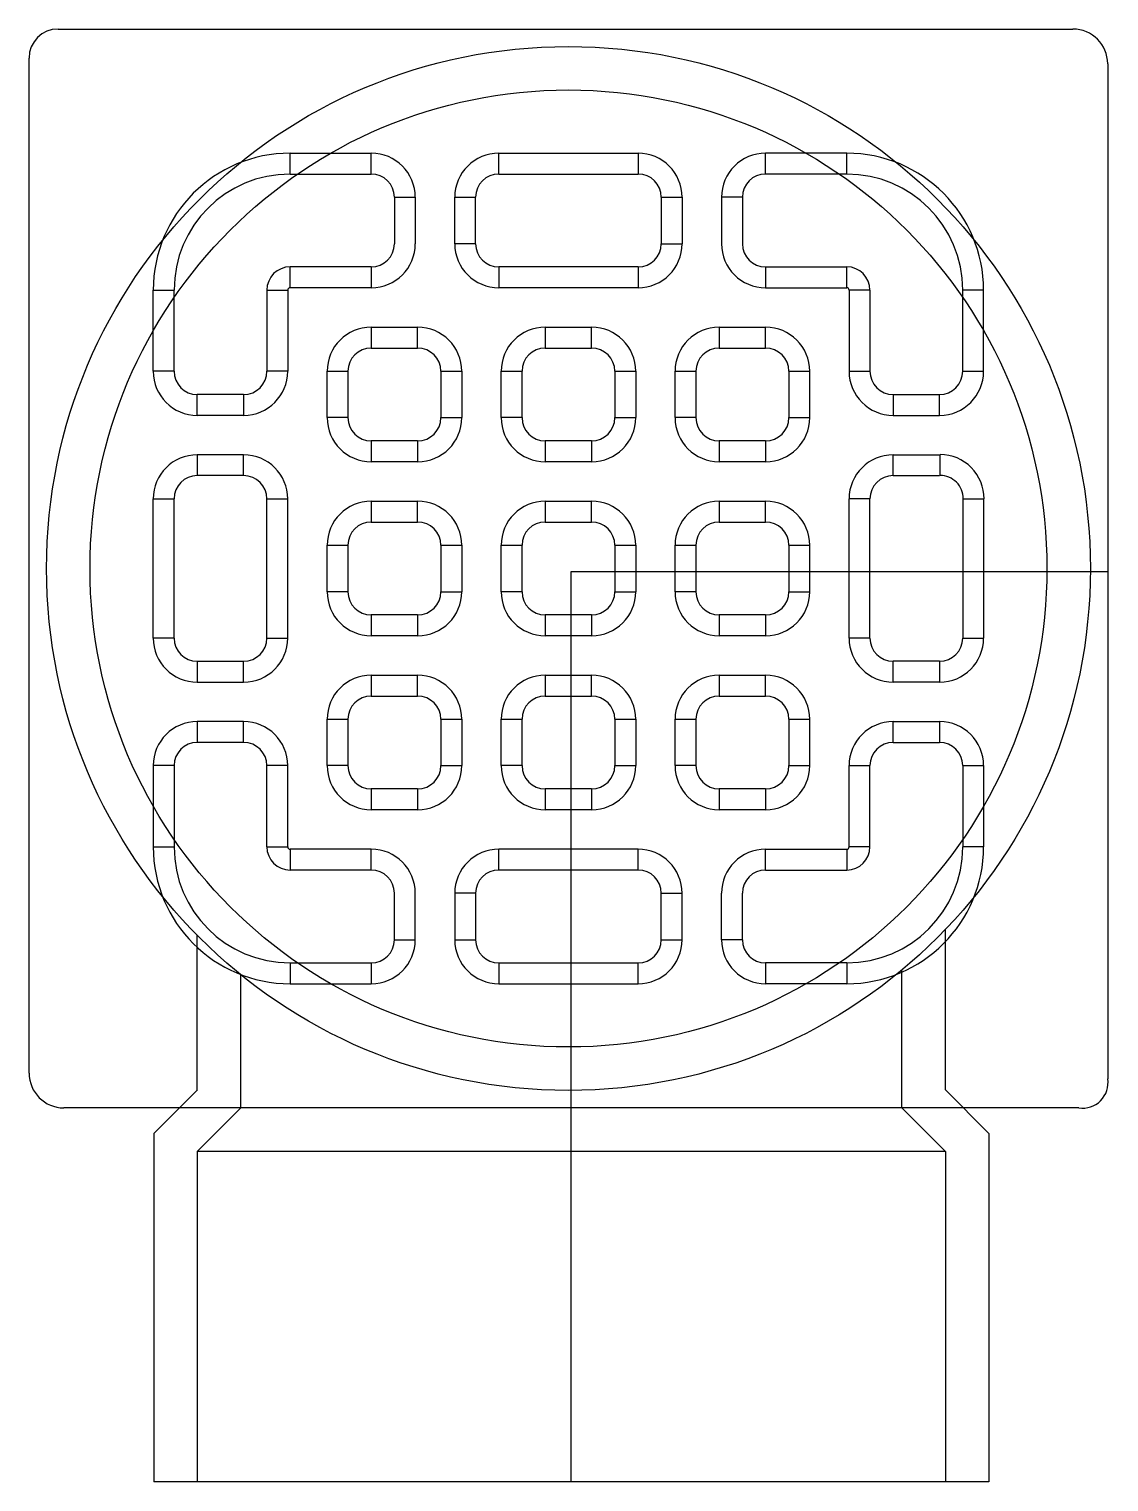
# Model space of a CAD drawing. Header units: millimetres. Extents: x -8500 to 104886, y -7800 to 56500.
# Drawn here: x 92838.5 to 92997.3, y 30247.8 to 30461.4 of the extents above; entities that cross this region are included whole.
import ezdxf

# ---------------------------------------------------------------- set-up
doc = ezdxf.new("R2010")
doc.units = ezdxf.units.MM
doc.header["$LTSCALE"] = 10

# ---------------------------------------------------------------- blocks, each defined once
blk = doc.blocks.new('NT 110MM')
at = {"color": 0, "linetype": 'Continuous'}
for p, q in [((110.28, 51.84), (257.13, 51.84)), ((106.08, -99.21), (106.08, 47.65)), ((262.17, 46.81), (262.17, -100.04)), ((124.13, -107.93), (130.44, -101.61)), ((244.96, -107.93), (238.67, -101.63)), ((257.97, -104.24), (111.12, -104.24)), ((124.13, -107.93), (124.13, -158.37)), ((244.96, -107.93), (244.96, -158.37)), ((244.96, -158.37), (124.13, -158.37))]:
    blk.add_line(p, q, dxfattribs=at)
at = {"color": 7, "linetype": 'Continuous'}
for p, q in [((143.85, 33.88), (155.59, 33.88)), ((143.85, 30.86), (143.85, 33.88)), ((155.59, 30.86), (155.59, 33.88)), ((174.06, 33.88), (194.2, 33.88)), ((174.06, 30.86), (174.06, 33.88)), ((194.2, 33.88), (194.2, 30.86)), ((212.66, 30.86), (212.66, 33.88)), ((224.4, 33.88), (212.66, 33.88)), ((224.4, 30.86), (224.4, 33.88)), ((143.85, 30.86), (155.59, 30.86)), ((174.06, 30.86), (194.2, 30.86)), ((224.4, 30.86), (212.66, 30.86)), ((158.95, 27.51), (158.95, 20.79)), ((158.95, 27.51), (161.97, 27.51)), ((161.97, 27.51), (161.97, 20.79)), ((167.68, 20.79), (167.68, 27.51)), ((167.68, 27.51), (170.7, 27.51)), ((170.7, 20.79), (170.7, 27.51)), ((197.55, 27.51), (197.55, 20.79)), ((197.55, 27.51), (200.57, 27.51)), ((200.57, 27.51), (200.57, 20.79)), ((206.28, 27.51), (206.28, 20.79)), ((209.3, 27.51), (206.28, 27.51)), ((209.3, 27.51), (209.3, 20.79)), ((170.7, 20.79), (167.68, 20.79)), ((197.55, 20.79), (200.57, 20.79)), ((155.59, 17.44), (143.85, 17.44)), ((143.85, 14.42), (143.85, 17.44)), ((155.59, 17.44), (155.59, 14.42)), ((194.2, 17.44), (174.06, 17.44)), ((174.06, 17.44), (174.06, 14.42)), ((194.2, 17.44), (194.2, 14.42)), ((212.66, 17.44), (224.4, 17.44)), ((212.66, 17.44), (212.66, 14.42)), ((224.4, 14.42), (224.4, 17.44)), ((124.04, 2.33), (124.04, 14.08)), ((124.04, 14.08), (127.06, 14.08)), ((127.06, 2.33), (127.06, 14.08)), ((140.49, 14.08), (140.49, 2.33)), ((140.49, 14.08), (143.51, 14.08)), ((143.51, 14.08), (143.51, 2.33)), ((155.59, 14.42), (143.85, 14.42)), ((194.2, 14.42), (174.06, 14.42)), ((212.66, 14.42), (224.4, 14.42)), ((227.76, 14.08), (224.74, 14.08)), ((224.74, 14.08), (224.74, 2.33)), ((227.76, 14.08), (227.76, 2.33)), ((244.21, 14.08), (241.19, 14.08)), ((241.19, 2.33), (241.19, 14.08)), ((244.21, 2.33), (244.21, 14.08)), ((155.59, 8.71), (162.31, 8.71)), ((155.59, 8.71), (155.59, 5.69)), ((162.31, 5.69), (162.31, 8.71)), ((180.77, 8.71), (187.48, 8.71)), ((180.77, 8.71), (180.77, 5.69)), ((187.48, 5.69), (187.48, 8.71)), ((205.94, 8.71), (212.66, 8.71)), ((205.94, 8.71), (205.94, 5.69)), ((212.66, 5.69), (212.66, 8.71)), ((155.59, 5.69), (162.31, 5.69)), ((180.77, 5.69), (187.48, 5.69)), ((205.94, 5.69), (212.66, 5.69)), ((127.06, 2.33), (124.04, 2.33)), ((143.51, 2.33), (140.49, 2.33)), ((149.22, -4.38), (149.22, 2.33)), ((149.22, 2.33), (152.24, 2.33)), ((152.24, -4.38), (152.24, 2.33)), ((165.66, 2.33), (165.66, -4.38)), ((165.66, 2.33), (168.68, 2.33)), ((168.68, 2.33), (168.68, -4.38)), ((174.39, -4.38), (174.39, 2.33)), ((174.39, 2.33), (177.41, 2.33)), ((177.41, -4.38), (177.41, 2.33)), ((190.84, 2.33), (190.84, -4.38)), ((190.84, 2.33), (193.86, 2.33)), ((193.86, 2.33), (193.86, -4.38)), ((199.57, -4.38), (199.57, 2.33)), ((199.57, 2.33), (202.59, 2.33)), ((202.59, -4.38), (202.59, 2.33)), ((216.01, 2.33), (216.01, -4.38)), ((216.01, 2.33), (219.03, 2.33)), ((219.03, 2.33), (219.03, -4.38)), ((224.74, 2.33), (227.76, 2.33)), ((241.19, 2.33), (244.21, 2.33)), ((137.13, -1.03), (130.42, -1.03)), ((130.42, -4.05), (130.42, -1.03)), ((137.13, -1.03), (137.13, -4.05)), ((231.12, -1.03), (237.83, -1.03)), ((231.12, -1.03), (231.12, -4.05)), ((237.83, -4.05), (237.83, -1.03)), ((137.13, -4.05), (130.42, -4.05)), ((231.12, -4.05), (237.83, -4.05)), ((152.24, -4.38), (149.22, -4.38)), ((165.66, -4.38), (168.68, -4.38)), ((177.41, -4.38), (174.39, -4.38)), ((190.84, -4.38), (193.86, -4.38)), ((202.59, -4.38), (199.57, -4.38)), ((216.01, -4.38), (219.03, -4.38)), ((162.31, -7.74), (155.59, -7.74)), ((155.59, -7.74), (155.59, -10.76)), ((162.31, -7.74), (162.31, -10.76)), ((187.48, -7.74), (180.77, -7.74)), ((180.77, -7.74), (180.77, -10.76)), ((187.48, -7.74), (187.48, -10.76)), ((212.66, -7.74), (205.94, -7.74)), ((205.94, -7.74), (205.94, -10.76)), ((212.66, -7.74), (212.66, -10.76)), ((137.13, -9.75), (130.42, -9.75)), ((130.42, -9.75), (130.42, -12.77)), ((137.13, -12.77), (137.13, -9.75)), ((231.12, -9.75), (237.83, -9.75)), ((231.12, -12.77), (231.12, -9.75)), ((237.91, -12.74), (237.92, -9.72)), ((162.31, -10.76), (155.59, -10.76)), ((187.48, -10.76), (180.77, -10.76)), ((212.66, -10.76), (205.94, -10.76)), ((137.13, -12.77), (130.42, -12.77)), ((231.12, -12.77), (237.83, -12.77)), ((124.04, -16.13), (127.06, -16.13)), ((124.04, -36.27), (124.04, -16.13)), ((127.06, -36.27), (127.06, -16.13)), ((140.49, -36.27), (140.49, -16.13)), ((140.49, -16.13), (143.51, -16.13)), ((143.51, -36.27), (143.51, -16.13)), ((155.59, -16.47), (162.31, -16.47)), ((155.59, -16.47), (155.59, -19.49)), ((162.31, -19.49), (162.31, -16.47)), ((180.77, -16.47), (187.48, -16.47)), ((180.77, -16.47), (180.77, -19.49)), ((187.48, -19.49), (187.48, -16.47)), ((205.94, -16.47), (212.66, -16.47)), ((205.94, -16.47), (205.94, -19.49)), ((212.66, -19.49), (212.66, -16.47)), ((224.74, -36.27), (224.74, -16.13)), ((227.76, -16.13), (224.74, -16.13)), ((227.76, -36.27), (227.76, -16.13)), ((241.19, -16.13), (241.19, -36.27)), ((241.24, -16.11), (244.26, -16.13)), ((244.21, -16.13), (244.21, -36.27)), ((155.59, -19.49), (162.31, -19.49)), ((180.77, -19.49), (187.48, -19.49)), ((205.94, -19.49), (212.66, -19.49)), ((149.22, -29.56), (149.22, -22.84)), ((149.22, -22.84), (152.24, -22.84)), ((152.24, -29.56), (152.24, -22.84)), ((165.66, -22.84), (165.66, -29.56)), ((165.66, -22.84), (168.68, -22.84)), ((168.68, -22.84), (168.68, -29.56)), ((174.39, -29.56), (174.39, -22.84)), ((174.39, -22.84), (177.41, -22.84)), ((177.41, -29.56), (177.41, -22.84)), ((190.84, -22.84), (190.84, -29.56)), ((190.84, -22.84), (193.86, -22.84)), ((193.86, -22.84), (193.86, -29.56)), ((199.57, -29.56), (199.57, -22.84)), ((199.57, -22.84), (202.59, -22.84)), ((202.59, -29.56), (202.59, -22.84)), ((216.01, -22.84), (216.01, -29.56)), ((216.01, -22.84), (219.03, -22.84)), ((219.03, -22.84), (219.03, -29.56)), ((152.24, -29.56), (149.22, -29.56)), ((165.66, -29.56), (168.68, -29.56)), ((177.41, -29.56), (174.39, -29.56)), ((190.84, -29.56), (193.86, -29.56)), ((202.59, -29.56), (199.57, -29.56)), ((216.01, -29.56), (219.03, -29.56)), ((162.31, -32.91), (155.59, -32.91)), ((155.59, -32.91), (155.59, -35.93)), ((162.31, -32.91), (162.31, -35.93)), ((187.48, -32.91), (180.77, -32.91)), ((180.77, -32.91), (180.77, -35.93)), ((187.48, -32.91), (187.48, -35.93)), ((212.66, -32.91), (205.94, -32.91)), ((205.94, -32.91), (205.94, -35.93)), ((212.66, -32.91), (212.66, -35.93)), ((127.06, -36.27), (124.04, -36.27)), ((140.49, -36.27), (143.51, -36.27)), ((162.31, -35.93), (155.59, -35.93)), ((187.48, -35.93), (180.77, -35.93)), ((212.66, -35.93), (205.94, -35.93)), ((227.76, -36.27), (224.74, -36.27)), ((241.19, -36.27), (244.21, -36.27)), ((130.42, -39.63), (137.13, -39.63)), ((130.42, -39.63), (130.42, -42.65)), ((137.13, -42.65), (137.13, -39.63)), ((237.83, -39.63), (231.12, -39.63)), ((231.12, -42.65), (231.12, -39.63)), ((237.83, -39.63), (237.83, -42.65)), ((155.59, -41.64), (162.31, -41.64)), ((155.59, -41.64), (155.59, -44.66)), ((162.31, -44.66), (162.31, -41.64)), ((180.77, -41.64), (187.48, -41.64)), ((180.77, -41.64), (180.77, -44.66)), ((187.48, -44.66), (187.48, -41.64)), ((205.94, -41.64), (212.66, -41.64)), ((205.94, -41.64), (205.94, -44.66)), ((212.66, -44.66), (212.66, -41.64)), ((130.42, -42.65), (137.13, -42.65)), ((237.83, -42.65), (231.12, -42.65)), ((155.59, -44.66), (162.31, -44.66)), ((180.77, -44.66), (187.48, -44.66)), ((205.94, -44.66), (212.66, -44.66)), ((149.22, -54.73), (149.22, -48.02)), ((149.22, -48.02), (152.24, -48.02)), ((152.24, -54.73), (152.24, -48.02)), ((165.66, -48.02), (165.66, -54.73)), ((165.66, -48.02), (168.68, -48.02)), ((168.68, -48.02), (168.68, -54.73)), ((174.39, -54.73), (174.39, -48.02)), ((174.39, -48.02), (177.41, -48.02)), ((177.41, -54.73), (177.41, -48.02)), ((190.84, -48.02), (190.84, -54.73)), ((190.84, -48.02), (193.86, -48.02)), ((193.86, -48.02), (193.86, -54.73)), ((199.57, -54.73), (199.57, -48.02)), ((199.57, -48.02), (202.59, -48.02)), ((202.59, -54.73), (202.59, -48.02)), ((216.01, -48.02), (216.01, -54.73)), ((216.01, -48.02), (219.03, -48.02)), ((219.03, -48.02), (219.03, -54.73)), ((137.13, -48.35), (130.42, -48.35)), ((130.42, -48.35), (130.42, -51.37)), ((137.13, -51.37), (137.13, -48.35)), ((231.12, -48.35), (237.83, -48.35)), ((231.12, -51.37), (231.12, -48.35)), ((237.83, -48.35), (237.83, -51.37)), ((137.13, -51.37), (130.42, -51.37)), ((231.12, -51.37), (237.83, -51.37)), ((127.06, -54.73), (124.04, -54.73)), ((124.04, -54.73), (124.04, -66.48)), ((127.06, -54.73), (127.06, -66.48)), ((140.49, -66.48), (140.49, -54.73)), ((143.51, -54.73), (140.49, -54.73)), ((143.51, -66.48), (143.51, -54.73)), ((152.24, -54.73), (149.22, -54.73)), ((165.66, -54.73), (168.68, -54.73)), ((177.41, -54.73), (174.39, -54.73)), ((190.84, -54.73), (193.86, -54.73)), ((202.59, -54.73), (199.57, -54.73)), ((216.01, -54.73), (219.03, -54.73)), ((224.74, -66.48), (224.74, -54.73)), ((224.74, -54.73), (227.76, -54.73)), ((227.76, -66.48), (227.76, -54.73)), ((241.19, -54.73), (244.21, -54.73)), ((241.19, -54.73), (241.19, -66.48)), ((244.21, -54.73), (244.21, -66.48)), ((162.31, -58.09), (155.59, -58.09)), ((155.59, -58.09), (155.59, -61.11)), ((162.31, -58.09), (162.31, -61.11)), ((187.48, -58.09), (180.77, -58.09)), ((180.77, -58.09), (180.77, -61.11)), ((187.48, -58.09), (187.48, -61.11)), ((212.66, -58.09), (205.94, -58.09)), ((205.94, -58.09), (205.94, -61.11)), ((212.66, -58.09), (212.66, -61.11)), ((162.31, -61.11), (155.59, -61.11)), ((187.48, -61.11), (180.77, -61.11)), ((212.66, -61.11), (205.94, -61.11)), ((124.04, -66.48), (127.06, -66.48)), ((140.49, -66.48), (143.51, -66.48)), ((155.59, -66.81), (143.85, -66.81)), ((143.85, -66.81), (143.85, -69.84)), ((155.59, -69.84), (155.59, -66.81)), ((194.2, -66.81), (174.06, -66.81)), ((174.06, -69.84), (174.06, -66.81)), ((194.2, -69.84), (194.2, -66.81)), ((212.66, -69.84), (212.66, -66.81)), ((212.66, -66.81), (224.4, -66.81)), ((224.4, -66.81), (224.4, -69.84)), ((227.76, -66.48), (224.74, -66.48)), ((244.21, -66.48), (241.19, -66.48)), ((155.59, -69.84), (143.85, -69.84)), ((194.2, -69.84), (174.06, -69.84)), ((212.66, -69.84), (224.4, -69.84)), ((158.95, -79.91), (158.95, -73.19)), ((161.97, -79.91), (161.97, -73.19)), ((167.68, -73.19), (167.68, -79.91)), ((170.7, -73.19), (167.68, -73.19)), ((170.7, -73.19), (170.7, -79.91)), ((197.55, -79.91), (197.55, -73.19)), ((197.55, -73.19), (200.57, -73.19)), ((200.57, -79.91), (200.57, -73.19)), ((206.28, -79.91), (206.28, -73.19)), ((209.3, -79.91), (209.3, -73.19)), ((158.95, -79.91), (161.97, -79.91)), ((167.68, -79.91), (170.7, -79.91)), ((197.55, -79.91), (200.57, -79.91)), ((209.3, -79.91), (206.28, -79.91)), ((143.85, -83.26), (143.85, -86.28)), ((143.85, -83.26), (155.59, -83.26)), ((155.59, -83.26), (155.59, -86.28)), ((174.06, -83.26), (194.2, -83.26)), ((174.06, -83.26), (174.06, -86.28)), ((194.2, -86.28), (194.2, -83.26)), ((224.4, -83.26), (212.66, -83.26)), ((212.66, -83.26), (212.66, -86.28)), ((224.4, -83.26), (224.4, -86.28)), ((143.85, -86.28), (155.59, -86.28)), ((174.06, -86.28), (194.2, -86.28)), ((224.4, -86.28), (212.66, -86.28))]:
    blk.add_line(p, q, dxfattribs=at)
at = {"color": 252}
blk.add_line((184.54, -158.37), (184.54, -26.62), dxfattribs=at)
at = {"color": 253}
blk.add_line((184.54, -26.62), (262.17, -26.62), dxfattribs=at)
at = {"color": 8, "linetype": 'Continuous', "ltscale": 0.005}
for p, q in [((130.42, -101.63), (130.42, -79.3)), ((238.67, -101.63), (238.67, -78.44)), ((136.71, -104.24), (136.71, -84.99)), ((232.38, -104.24), (232.38, -84.3)), ((130.42, -110.53), (136.71, -104.24)), ((238.67, -110.53), (232.38, -104.24)), ((238.67, -110.53), (130.42, -110.53)), ((130.42, -110.53), (130.42, -158.37)), ((238.67, -110.53), (238.67, -158.37))]:
    blk.add_line(p, q, dxfattribs=at)
for radius in [75.52, 69.23]:
    blk.add_circle((184.13, -26.2), radius, dxfattribs=at)
at = {"color": 0, "linetype": 'Continuous'}
for centre, radius, start, end in [((110.28, 47.65), 4.2, 90, 180), ((257.13, 46.81), 5.03, 360, 90), ((111.12, -99.21), 5.03, 180, 270), ((258.53, -100.6), 3.68, 261.2591, 8.7567)]:
    blk.add_arc(centre, radius, start, end, dxfattribs=at)
at = {"color": 7, "linetype": 'Continuous'}
for centre, radius, start, end in [((143.85, 14.08), 19.8, 90, 180), ((155.59, 27.51), 6.38, 360, 90), ((174.06, 27.51), 6.38, 90, 180), ((194.2, 27.51), 6.38, 360, 90), ((212.66, 27.51), 6.38, 90, 180), ((224.4, 14.08), 19.8, 360, 90), ((143.85, 14.08), 16.78, 90, 180), ((155.59, 27.51), 3.36, 360, 90), ((174.06, 27.51), 3.36, 90, 180), ((194.2, 27.51), 3.36, 360, 90), ((212.66, 27.51), 3.36, 90, 180), ((224.4, 14.08), 16.78, 360, 90), ((155.59, 20.79), 3.36, 270, 0), ((155.59, 20.79), 6.38, 270, 0), ((174.06, 20.79), 6.38, 180, 270), ((174.06, 20.79), 3.36, 180, 270), ((194.2, 20.79), 3.36, 270, 0), ((194.2, 20.79), 6.38, 270, 0), ((212.66, 20.79), 6.38, 180, 270), ((212.66, 20.79), 3.36, 180, 270), ((143.85, 14.08), 3.36, 90, 180), ((224.4, 14.08), 3.36, 360, 90), ((143.85, 14.08), 0.336, 90, 180), ((224.4, 14.08), 0.336, 360, 90), ((155.59, 2.33), 6.38, 90, 180), ((162.31, 2.33), 6.38, 360, 90), ((180.77, 2.33), 6.38, 90, 180), ((187.48, 2.33), 6.38, 360, 90), ((205.94, 2.33), 6.38, 90, 180), ((212.66, 2.33), 6.38, 360, 90), ((155.59, 2.33), 3.36, 90, 180), ((162.31, 2.33), 3.36, 360, 90), ((180.77, 2.33), 3.36, 90, 180), ((187.48, 2.33), 3.36, 360, 90), ((205.94, 2.33), 3.36, 90, 180), ((212.66, 2.33), 3.36, 360, 90), ((130.42, 2.33), 6.38, 180, 270), ((130.42, 2.33), 3.36, 180, 270), ((137.13, 2.33), 3.36, 270, 0), ((137.13, 2.33), 6.38, 270, 0), ((231.12, 2.33), 6.38, 180, 270), ((231.12, 2.33), 3.36, 180, 270), ((237.83, 2.33), 6.38, 270, 360), ((237.83, 2.33), 3.36, 270, 360), ((155.59, -4.38), 6.38, 180, 270), ((155.59, -4.38), 3.36, 180, 270), ((162.31, -4.38), 3.36, 270, 0), ((162.31, -4.38), 6.38, 270, 0), ((180.77, -4.38), 6.38, 180, 270), ((180.77, -4.38), 3.36, 180, 270), ((180.77, -4.38), 3.36, 180, 270), ((187.48, -4.38), 3.36, 270, 0), ((187.48, -4.38), 6.38, 270, 0), ((205.94, -4.38), 6.38, 180, 270), ((205.94, -4.38), 3.36, 180, 270), ((205.94, -4.38), 3.36, 180, 270), ((212.66, -4.38), 3.36, 270, 360), ((212.66, -4.38), 6.38, 270, 0), ((130.42, -16.13), 6.38, 90, 180), ((137.13, -16.13), 6.38, 360, 90), ((231.12, -16.13), 6.38, 90, 180), ((237.89, -16.09), 6.38, 359.679, 89.679), ((130.42, -16.13), 3.36, 90, 180), ((137.13, -16.13), 3.36, 360, 90), ((231.12, -16.13), 3.36, 90, 180), ((237.89, -16.09), 3.36, 359.679, 89.679), ((155.59, -22.84), 6.38, 90, 180), ((162.31, -22.84), 6.38, 360, 90), ((180.77, -22.84), 6.38, 90, 180), ((187.48, -22.84), 6.38, 360, 90), ((205.94, -22.84), 6.38, 90, 180), ((212.66, -22.84), 6.38, 360, 90), ((155.59, -22.84), 3.36, 90, 180), ((162.31, -22.84), 3.36, 360, 90), ((180.77, -22.84), 3.36, 90, 180), ((187.48, -22.84), 3.36, 360, 90), ((205.94, -22.84), 3.36, 90, 180), ((212.66, -22.84), 3.36, 360, 90), ((155.59, -29.56), 6.38, 180, 270), ((155.59, -29.56), 3.36, 180, 270), ((155.59, -29.56), 3.36, 180, 270), ((162.31, -29.56), 3.36, 270, 0), ((162.31, -29.56), 6.38, 270, 0), ((180.77, -29.56), 6.38, 180, 270), ((180.77, -29.56), 3.36, 180, 270), ((180.77, -29.56), 3.36, 180, 270), ((187.48, -29.56), 3.36, 270, 0), ((187.48, -29.56), 6.38, 270, 0), ((205.94, -29.56), 6.38, 180, 270), ((205.94, -29.56), 3.36, 180, 270), ((205.94, -29.56), 3.36, 180, 270), ((212.66, -29.56), 3.36, 270, 0), ((212.66, -29.56), 6.38, 270, 0), ((130.42, -36.27), 6.38, 180, 270), ((130.42, -36.27), 3.36, 180, 270), ((137.13, -36.27), 6.38, 270, 360), ((137.13, -36.27), 3.36, 270, 360), ((231.12, -36.27), 6.38, 180, 270), ((231.12, -36.27), 3.36, 180, 270), ((237.83, -36.27), 3.36, 270, 0), ((237.83, -36.27), 6.38, 270, 0), ((155.59, -48.02), 6.38, 90, 180), ((162.31, -48.02), 6.38, 360, 90), ((180.77, -48.02), 6.38, 90, 180), ((187.48, -48.02), 6.38, 360, 90), ((205.94, -48.02), 6.38, 90, 180), ((212.66, -48.02), 6.38, 360, 90), ((155.59, -48.02), 3.36, 90, 180), ((162.31, -48.02), 3.36, 360, 90), ((180.77, -48.02), 3.36, 90, 180), ((187.48, -48.02), 3.36, 360, 90), ((205.94, -48.02), 3.36, 90, 180), ((212.66, -48.02), 3.36, 360, 90), ((130.42, -54.73), 6.38, 90, 180), ((137.13, -54.73), 6.38, 360, 90), ((231.12, -54.73), 6.38, 90, 180), ((237.83, -54.73), 6.38, 360, 90), ((130.42, -54.73), 3.36, 90, 180), ((137.13, -54.73), 3.36, 360, 90), ((231.12, -54.73), 3.36, 90, 180), ((237.83, -54.73), 3.36, 360, 90), ((155.59, -54.73), 6.38, 180, 270), ((155.59, -54.73), 3.36, 180, 270), ((155.59, -54.73), 3.36, 180, 270), ((162.31, -54.73), 3.36, 270, 360), ((162.31, -54.73), 6.38, 270, 0), ((180.77, -54.73), 6.38, 180, 270), ((180.77, -54.73), 3.36, 180, 270), ((180.77, -54.73), 3.36, 180, 270), ((187.48, -54.73), 3.36, 270, 360), ((187.48, -54.73), 6.38, 270, 0), ((205.94, -54.73), 6.38, 180, 270), ((205.94, -54.73), 3.36, 180, 270), ((205.94, -54.73), 3.36, 180, 270), ((212.66, -54.73), 3.36, 270, 360), ((212.66, -54.73), 6.38, 270, 0), ((143.85, -66.48), 19.8, 180, 270), ((143.85, -66.48), 16.78, 180, 270), ((143.85, -66.48), 3.36, 180, 270), ((143.85, -66.48), 0.336, 180, 270), ((155.59, -73.19), 6.38, 360, 90), ((174.06, -73.19), 6.38, 90, 180), ((194.2, -73.19), 6.38, 360, 90), ((212.66, -73.19), 6.38, 90, 180), ((224.4, -66.48), 3.36, 270, 360), ((224.4, -66.48), 0.336, 270, 360), ((224.4, -66.48), 16.78, 270, 0), ((224.4, -66.48), 19.8, 270, 0), ((155.59, -73.19), 3.36, 360, 90), ((174.06, -73.19), 3.36, 90, 180), ((194.2, -73.19), 3.36, 360, 90), ((212.66, -73.19), 3.36, 90, 180), ((155.59, -79.91), 6.38, 270, 360), ((155.59, -79.91), 3.36, 270, 360), ((174.06, -79.91), 6.38, 180, 270), ((174.06, -79.91), 3.36, 180, 270), ((194.2, -79.91), 6.38, 270, 360), ((194.2, -79.91), 3.36, 270, 360), ((212.66, -79.91), 6.38, 180, 270), ((212.66, -79.91), 3.36, 180, 270)]:
    blk.add_arc(centre, radius, start, end, dxfattribs=at)

msp = doc.modelspace()

# ---------------------------------------------------------------- block references
at = {"xscale": 1.016166281755213, "yscale": 1.016166281755213, "zscale": 1.016166281755213}
msp.add_blockref('NT 110MM', (92730.73, 30408.71), dxfattribs=at)

doc.saveas('drawing.dxf')
